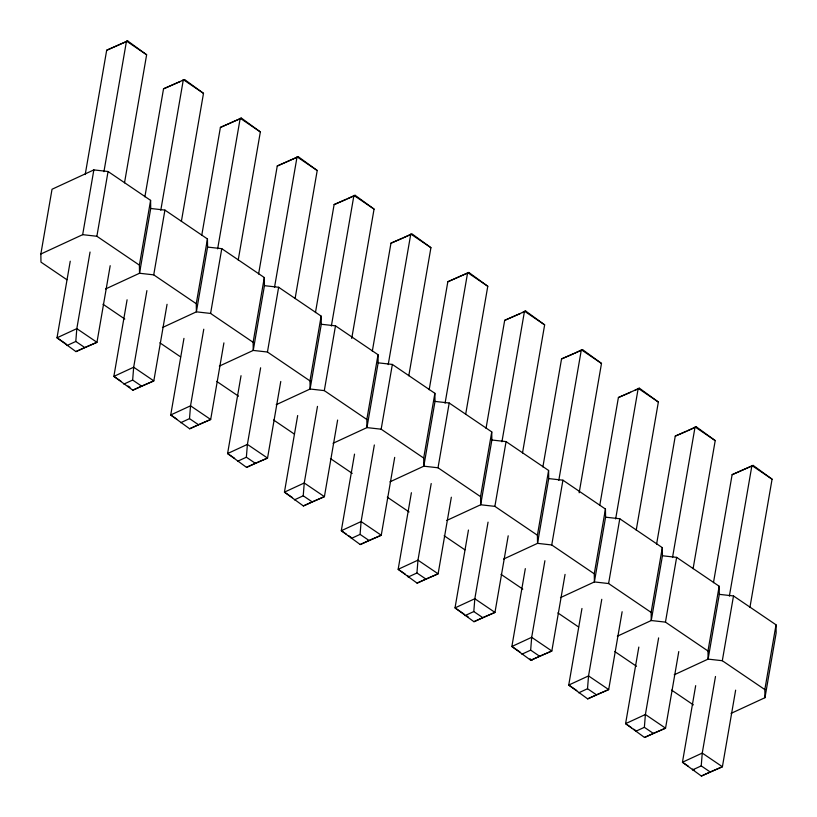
<?xml version="1.0" encoding="UTF-8"?>
<svg xmlns="http://www.w3.org/2000/svg" width="817" height="817" viewBox="0 0 817 817"><rect width="100%" height="100%" fill="white"/><g stroke="black" fill="none" stroke-linecap="round" stroke-linejoin="round"><path stroke-width="1.23" d="M110.193 265.709L96.968 342.313L84.754 347.531L75.797 341.455L76.818 328.638L90.054 252.044M167.056 304.302L153.821 380.896L141.607 386.124L132.65 380.048L133.682 367.221L146.907 290.627M223.909 342.885L210.684 419.478L198.46 424.707L189.513 418.631L190.535 405.814L203.77 329.21M280.772 381.468L267.537 458.071L255.323 463.29L246.366 457.214L247.398 444.397L260.623 367.793M337.625 420.05L324.4 496.654L312.176 501.873L303.23 495.796L304.251 482.98L317.486 406.386M394.703 457.387L381.253 535.237L369.039 540.466L360.083 534.389L361.104 521.563L374.339 444.969M451.341 497.226L438.116 573.82L425.892 579.049L416.946 572.972L417.967 560.156L431.202 483.552M508.205 535.809L494.969 612.413L482.755 617.632L473.799 611.555L474.82 598.738L488.055 522.145M565.058 574.402L551.832 650.996L539.608 656.225L530.662 650.148L531.683 637.321L544.908 560.728M622.135 611.729L608.685 689.579L596.471 694.807L587.515 688.731L588.536 675.914L601.772 599.31M678.774 651.568L665.549 728.172L653.324 733.39L644.368 727.314L645.399 714.497L658.625 637.893M735.637 690.151L722.402 766.754L710.187 771.973L701.231 765.897L702.252 753.08L715.488 676.486M66.902 279.731L40.973 262.134L40.85 254.016L52.033 189.248L93.853 169.905L108.058 171.509L150.594 200.369L150.716 208.488L139.523 273.256L105.618 288.942M70.242 261.205L57.006 337.799L75.94 351.606L96.968 342.313L76.818 328.638L57.006 337.799L66.075 343.957M85.203 174.562L106.68 50.245L127.697 40.952L146.631 54.759L124.511 182.834M40.85 254.016L82.67 234.663L93.853 169.905M103.933 171.672L126.492 41.085L146.631 54.759M162.481 327.525L196.386 311.839L196.264 303.72L153.729 274.859L139.523 273.256L139.401 265.137L96.876 236.266L108.058 171.509M127.095 299.788L113.869 376.392L132.803 390.189L153.821 380.896L133.682 367.221L113.869 376.392L120.916 381.171M144.885 196.826L163.533 88.828L184.56 79.535L203.494 93.342L181.374 221.417M139.401 265.137L150.594 200.369M160.786 210.265L183.345 79.668L203.494 93.342M153.729 274.859L164.922 210.092L150.716 208.488M183.958 338.381L170.722 414.975L189.656 428.782L210.684 419.478L190.535 405.814L170.722 414.975L176.768 419.08M201.738 235.408L220.396 127.421L241.413 118.118L260.347 131.925L238.227 260.01M196.264 303.72L207.447 238.952L164.922 210.092M207.447 238.952L207.569 247.071L196.386 311.839L210.592 313.442L253.117 342.303L253.239 350.422L219.334 366.108M217.649 248.848L240.208 118.251L260.347 131.925M210.592 313.442L221.775 248.674L207.569 247.071M241.035 375.708L227.586 453.558L246.52 467.365L267.537 458.071L247.398 444.397L227.586 453.558L234.632 458.347M258.601 273.991L277.249 166.004L298.276 156.711L317.21 170.508L295.09 298.593M253.117 342.303L264.31 277.545L221.775 248.674M264.31 277.545L264.432 285.664L253.239 350.422L267.445 352.025L309.98 380.896L310.103 389.015L276.197 404.701M274.502 287.431L297.061 156.844L317.21 170.508M267.445 352.025L278.638 287.267L264.432 285.664M297.674 415.547L284.439 492.14L303.373 505.948L324.4 496.654L304.251 482.98L284.439 492.14L292.496 497.614M315.454 312.584L334.112 204.587L355.129 195.294L374.063 209.101L351.729 338.432M309.98 380.896L321.163 316.128L278.638 287.267M321.163 316.128L321.285 324.247L310.103 389.015L324.308 390.618L366.833 419.478L366.956 427.597L333.05 443.284M331.365 326.014L353.924 195.426L374.063 209.101M324.308 390.618L335.491 325.85L321.285 324.247M354.527 454.129L341.302 530.733L360.236 544.541L381.253 535.237L361.104 521.563L341.302 530.733L346.337 534.144M372.317 351.167L390.965 243.18L411.993 233.876L430.927 247.684L408.796 375.769M366.833 419.478L378.026 354.711L335.491 325.85M378.026 354.711L378.148 362.83L366.956 427.597L381.161 429.201L423.696 458.061L423.819 466.18L389.913 481.867M388.218 364.607L410.777 234.009L430.927 247.684M381.161 429.201L392.354 364.433L378.148 362.83M411.39 492.722L398.155 569.316L417.089 583.124L438.116 573.82L417.967 560.156L398.155 569.316L405.212 574.106M429.17 389.75L447.828 281.763L468.846 272.459L487.78 286.267L465.659 414.352M423.696 458.061L434.879 393.304L392.354 364.433M434.879 393.304L435.001 401.413L423.819 466.18L438.024 467.784L480.549 496.654L480.672 504.763L446.766 520.449M445.081 403.19L467.641 272.592L487.78 286.267M438.024 467.784L449.207 403.016L435.001 401.413M455.018 607.899L474.82 598.738L494.969 612.413L473.952 621.706L455.018 607.899L468.458 530.049M486.033 428.333L504.681 320.346L525.709 311.052L544.643 324.86L522.512 452.935M480.549 496.654L491.742 431.887L449.207 403.016M491.742 431.887L491.865 440.006L480.672 504.763L494.877 506.366L537.412 535.237L537.535 543.356L503.619 559.042M501.934 441.772L524.494 311.185L544.643 324.86M494.877 506.366L506.07 441.609L491.865 440.006M525.321 568.632L511.871 646.492L530.805 660.289L551.832 650.996L531.683 637.321L511.871 646.492L519.929 651.956M542.886 466.926L561.545 358.929L582.562 349.635L601.496 363.442L579.161 492.774M537.412 535.237L548.595 470.469L506.07 441.609M548.595 470.469L548.718 478.588L537.535 543.356L551.741 544.959L594.265 573.82L594.388 581.939L560.482 597.625M558.797 480.365L581.347 349.768L601.496 363.442M551.741 544.959L562.923 480.192L548.718 478.588M581.959 608.481L568.734 685.075L587.668 698.882L608.685 689.579L588.536 675.914L568.734 685.075L576.792 690.539M599.749 505.509L618.398 397.522L639.425 388.218L658.359 402.025L636.229 530.11M594.265 573.82L605.448 509.052L562.923 480.192M605.448 509.052L605.581 517.171L594.388 581.939L608.594 583.542L651.129 612.403L651.251 620.522L617.335 636.208M615.65 518.948L638.21 388.351L658.359 402.025M608.594 583.542L619.786 518.775L605.581 517.171M638.823 647.064L625.587 723.658L644.521 737.465L665.549 728.172L645.399 714.497L625.587 723.658L631.633 727.763M656.602 544.091L675.261 436.104L696.278 426.811L715.212 440.608L693.092 568.693M651.129 612.403L662.311 547.645L619.786 518.775M662.311 547.645L662.434 555.764L651.251 620.522L665.457 622.125L707.982 650.996L708.104 659.115L674.199 674.801M672.514 557.531L695.063 426.944L715.212 440.608M665.457 622.125L676.639 557.368L662.434 555.764M695.676 685.647L682.45 762.241L701.384 776.048L722.402 766.754L702.252 753.08L682.45 762.241L688.486 766.346M713.466 582.684L732.114 474.687L753.141 465.394L772.075 479.201L749.945 607.276M707.982 650.996L719.164 586.228L676.639 557.368M719.164 586.228L719.297 594.347L708.104 659.115L722.31 660.718L764.835 689.579L764.967 697.698L731.052 713.384M729.367 596.114L751.926 465.527L772.075 479.201M722.31 660.718L733.503 595.95L719.297 594.347M764.835 689.579L776.027 624.811L733.503 595.95M764.967 697.698L776.15 632.93L776.027 624.811M127.697 40.952L106.68 50.245M180.159 81.567L163.533 88.828M182.354 80.556L184.56 79.535M241.413 118.118L220.396 127.421M298.276 156.711L277.249 166.004M347.429 198.858L355.129 195.294M66.994 345.53L75.797 341.455M75.94 351.606L84.754 347.531M403.19 237.951L410.89 234.387M123.847 384.113L132.65 380.048M132.803 390.189L141.607 386.124M468.846 272.459L447.828 281.763M180.71 422.706L189.513 418.631M189.656 428.782L198.46 424.707M520.204 313.595L504.681 320.346M522.4 312.574L525.709 311.052M237.563 461.288L246.366 457.214M246.52 467.365L255.323 463.29M574.862 353.199L582.562 349.635M294.426 499.871L303.23 495.796M303.373 505.948L312.176 501.873M635.023 390.26L639.425 388.218M351.279 538.464L360.083 534.389M360.236 544.541L369.039 540.466M687.475 430.876L696.278 426.811M408.132 577.047L416.946 572.972M417.089 583.124L425.892 579.049M753.141 465.394L732.114 474.687M464.996 615.63L473.799 611.555M473.952 621.706L482.755 617.632M521.849 654.213L530.662 650.148M530.805 660.289L539.608 656.225M578.712 692.806L587.515 688.731M587.668 698.882L596.471 694.807M635.565 731.389L644.368 727.314M644.521 737.465L653.324 733.39M692.428 769.971L701.231 765.897M701.384 776.048L710.187 771.973M334.112 204.587L346.326 199.368M390.965 243.18L402.076 238.431M561.545 358.929L573.759 353.71M618.398 397.522L630.622 392.293M675.261 436.104L686.362 431.356M82.67 234.663L96.876 236.266M103.013 304.241L124.797 319.028M159.877 342.823L180.618 356.906M216.73 381.416L238.513 396.194M273.583 419.999L294.334 434.072M330.446 458.582L352.229 473.37M387.299 497.165L409.092 511.953M444.162 535.758L464.904 549.831M501.015 574.341L522.798 589.128M557.878 612.924L578.62 627.007M614.731 651.517L636.514 666.294M671.594 690.099L693.378 704.877M127.973 385.961L129.985 387.329M348.348 535.513L351.371 537.566M407.223 575.464L409.235 576.833M456.019 608.583L464.076 614.057M466.098 615.426L468.11 616.794M530.008 658.798L532.02 660.156M633.645 729.132L635.657 730.5M692.52 769.083L694.532 770.451"/></g></svg>
